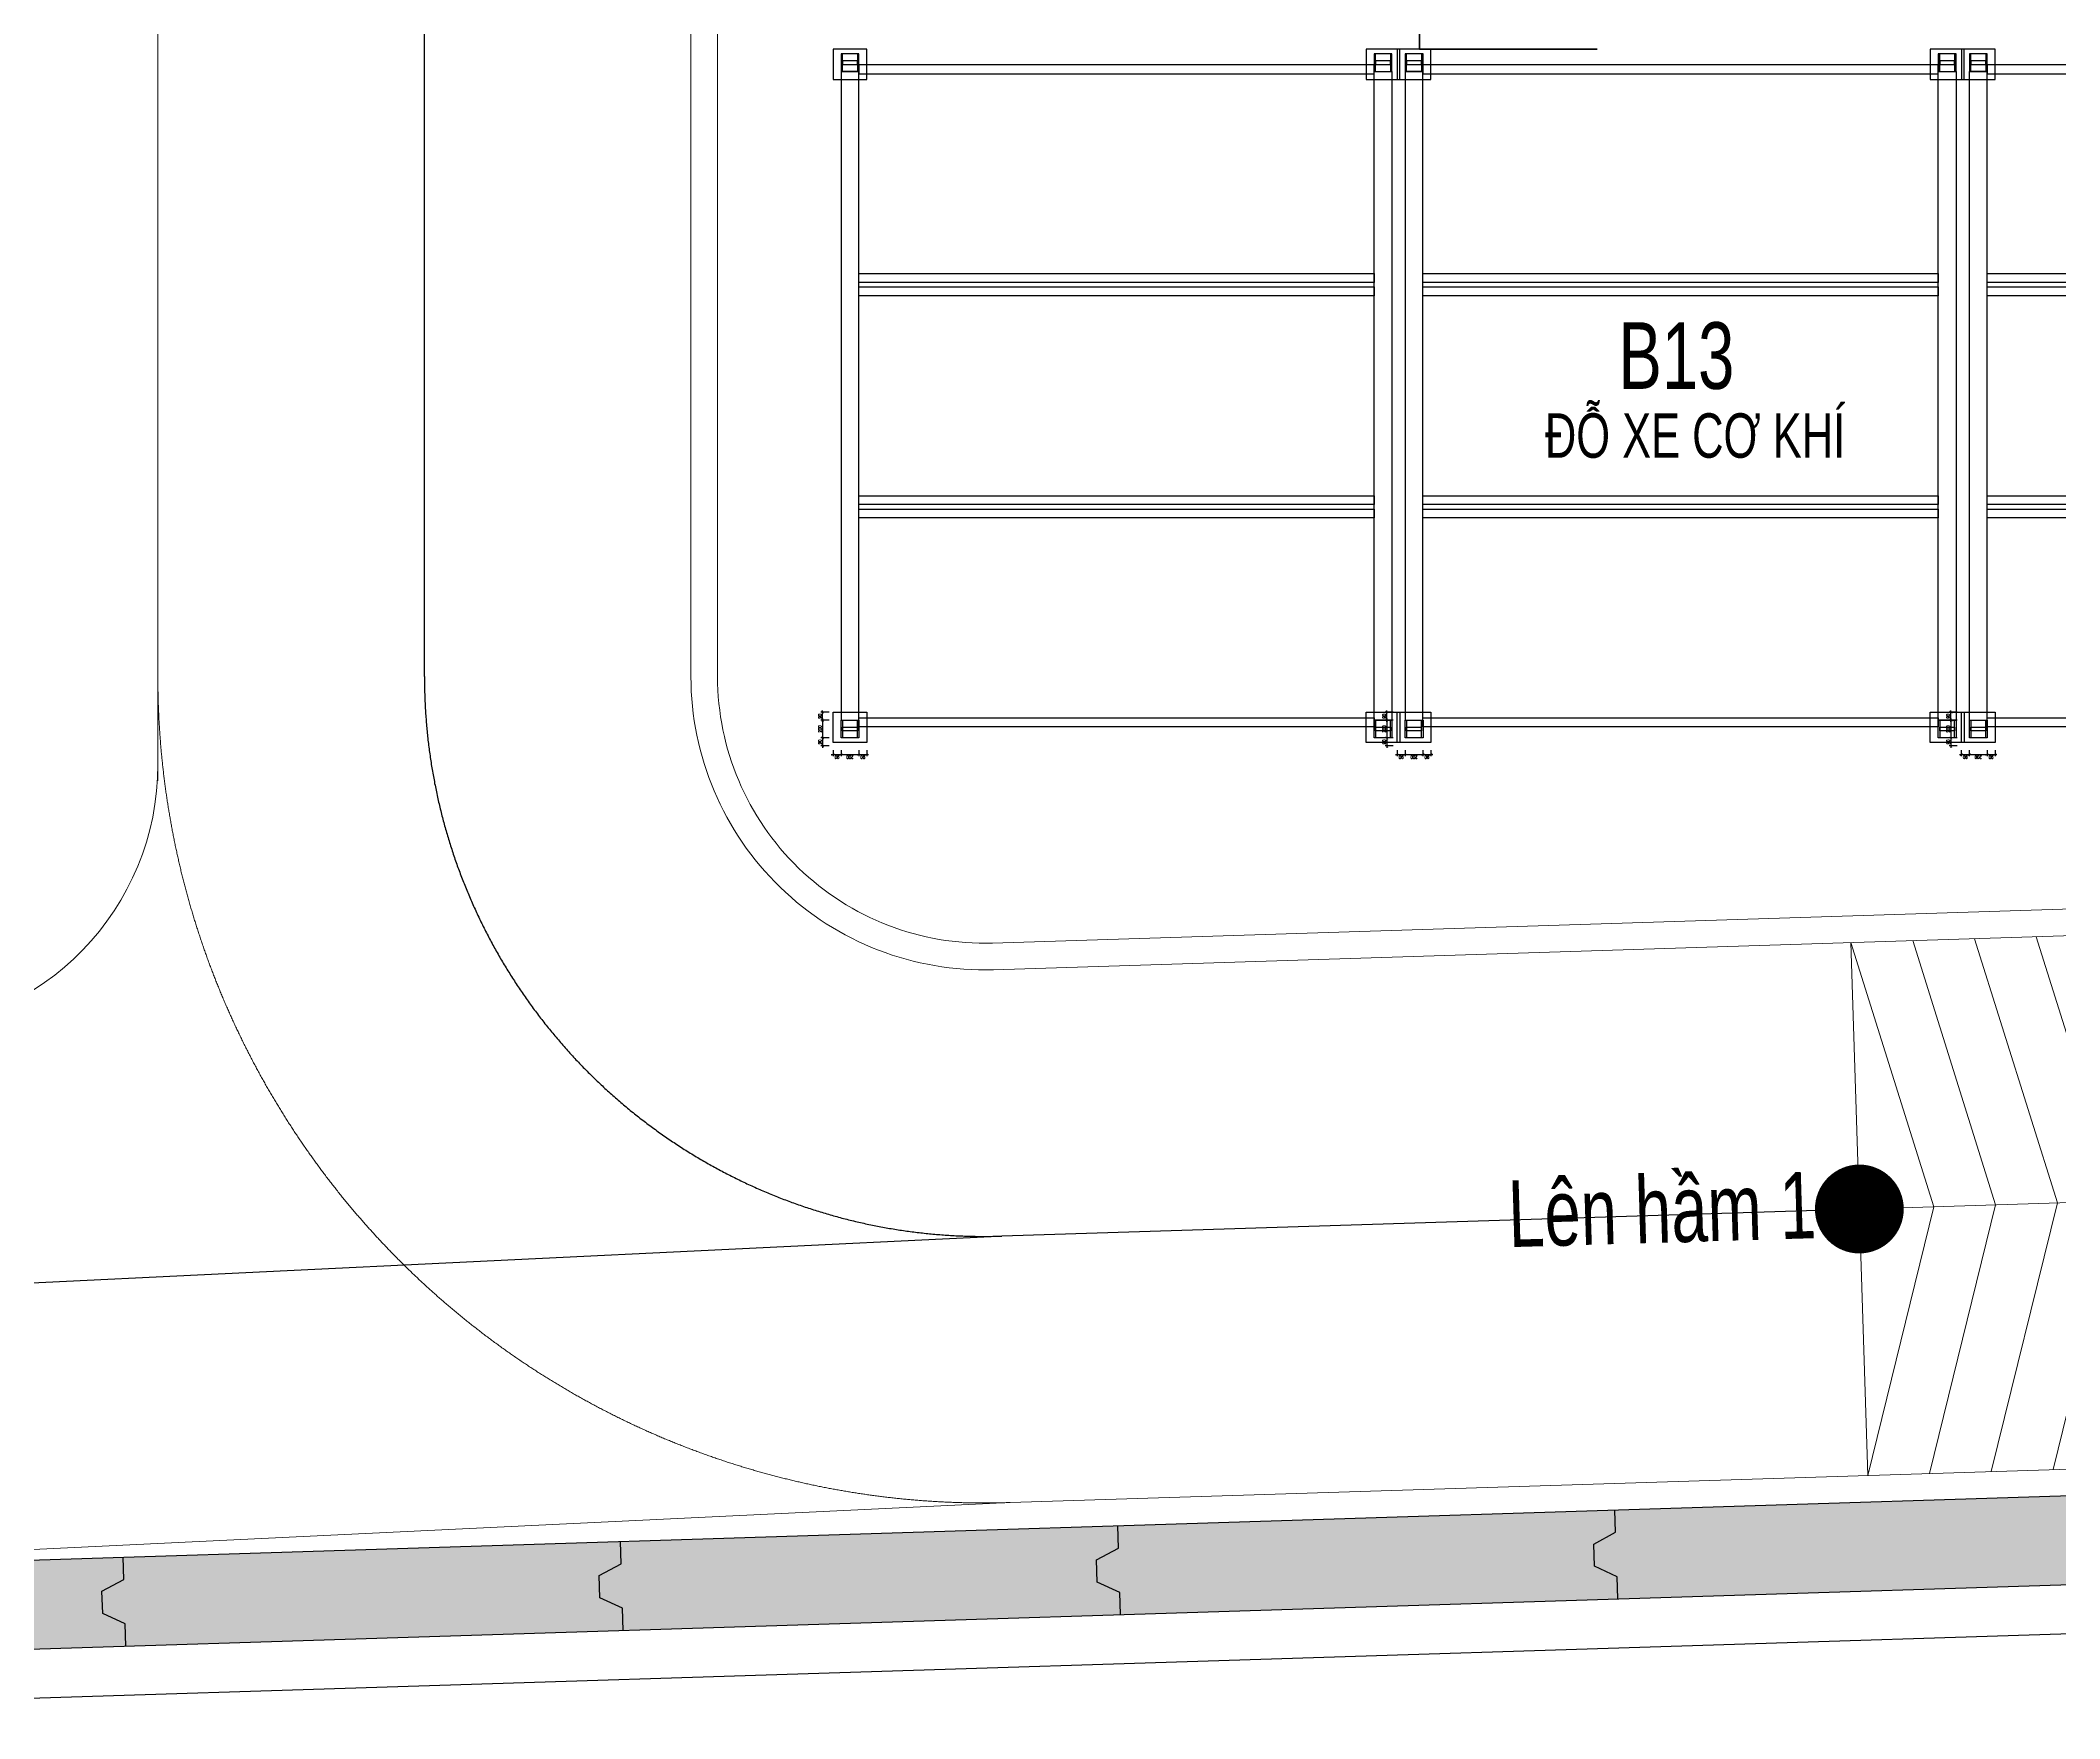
# Model space of a CAD drawing. Header units: millimetres. Extents: x -1534340 to 1713810, y -1348191 to 1114081.
# Drawn here: x 1032910 to 1055639, y -6604 to 12283 of the extents above; entities that cross this region are included whole.
import ezdxf
from ezdxf.enums import TextEntityAlignment as Align

# ---------------------------------------------------------------- set-up
doc = ezdxf.new("R2010")
doc.units = ezdxf.units.MM
doc.header["$LTSCALE"] = 100
doc.header["$PDMODE"] = 32
doc.header["$PDSIZE"] = 2.5
for name, pattern in [('DASHDOT2', [0.5, 0.25, -0.125, 0, -0.125]), ('HIDDEN', [0.375, 0.25, -0.125]), ('Xref_ST_MBDV Cot vach 30.7.2022$0$DASHDOT', [1, 0.5, -0.25, 0, -0.25])]:
    doc.linetypes.add(name, pattern=pattern)
for name, color, linetype in [('2', 2, 'Continuous'), ('A-FLOR-STRS', 16, 'Continuous'), ('ccu12-Manh', 8, 'Continuous'), ('KT-Kich thuoc', 9, 'Continuous'), ('xe cơ khí', 251, 'Continuous'), ('Xref_ST_MBDV Cot vach 30.7.2022$0$KT-Text', 7, 'Continuous'), ('Xref_ST_MBDV Cot vach 30.7.2022$0$Xref_ST_MBDV Cot vach 30.7.2022|Xref_ST_MBDV Cot vach 30.7.2022|Xref_ST_MBDV Cot vach 30.7.2022|Xref_ST_MBDV Cot vach 30.7.2022|A-CORE-OTLN', 2, 'Continuous'), ('Xref_ST_MBDV Cot vach 30.7.2022$0$Xref_ST_MBDV Cot vach 30.7.2022|Xref_ST_MBDV Cot vach 30.7.2022|Xref_ST_MBDV Cot vach 30.7.2022|Xref_ST_MBDV Cot vach 30.7.2022|A-WALL-PATT', 251, 'Continuous'), ('Xref_ST_MBDV Cot vach 30.7.2022$0$Xref_ST_MBDV Cot vach 30.7.2022|Xref_ST_MBDV Cot vach 30.7.2022|Xref_ST_MBDV Cot vach 30.7.2022|Xref_ST_MBDV Cot vach 30.7.2022|ccu12-Thay', 7, 'Continuous'), ('Xref_ST_MBDV Cot vach 30.7.2022$0$Xref_ST_MBDV Cot vach 30.7.2022|Xref_ST_MBDV Cot vach 30.7.2022|Xref_ST_MBDV Cot vach 30.7.2022|Xref_ST_MBDV Cot vach 30.7.2022|Site_plot line', 1, 'Xref_ST_MBDV Cot vach 30.7.2022$0$DASHDOT')]:
    doc.layers.add(name, color=color, linetype=linetype)
for name, color, linetype, lineweight in [('GT NEW', 1, 'Continuous', 13), ('KT-GIAO THONG HAM', 42, 'Continuous', 13), ('KT-Net cat', 1, 'Continuous', 40), ('KT-Net manh', 251, 'Continuous', 13), ('KT-Net thay', 7, 'Continuous', 15), ('KT-Vat lieu', 250, 'Continuous', 9)]:
    doc.layers.add(name, color=color, linetype=linetype, lineweight=lineweight)
doc.styles.add('00 Text ccu dim', font='vnsimli.shx', dxfattribs={"width": 0.7})
doc.styles.add('Xref_ST_MBDV Cot vach 30.7.2022$0$Arial', font='arial.ttf', dxfattribs={"width": 0.7})
doc.dimstyles.new('00A1CCU_1-300', dxfattribs={"dimscale": 300, "dimtxt": 3.5, "dimasz": 1.5, "dimexe": 1, "dimexo": 0, "dimgap": 0.6, "dimtad": 1, "dimdec": 0, "dimzin": 0, "dimdsep": 46, "dimtxsty": '00 Text ccu dim', "dimblk1": 'ARCHTICK', "dimblk2": 'ARCHTICK', "dimsah": 1, "dimcen": 2, "dimdle": 1, "dimclrd": 256, "dimclre": 256, "dimclrt": 31, "dimadec": 0, "dimazin": 0, "dimtfac": 1, "dimtdec": 0, "dimtix": 1, "dimtmove": 2, "dimatfit": 3, "dimldrblk": 'OPEN90', "dimfxl": 1, "dimtvp": 0.833333, "dimtolj": 1, "dimtzin": 0, "dimarcsym": 0})

# ---------------------------------------------------------------- blocks, each defined once
blk = doc.blocks.new('Xref_ST_MBDV Cot vach 30.7.2022$0$Tuong Vay01-flat-1')
at = {"layer": 'Xref_ST_MBDV Cot vach 30.7.2022$0$Xref_ST_MBDV Cot vach 30.7.2022|Xref_ST_MBDV Cot vach 30.7.2022|Xref_ST_MBDV Cot vach 30.7.2022|Xref_ST_MBDV Cot vach 30.7.2022|A-WALL-PATT'}
h = blk.add_hatch(dxfattribs=at)
h.set_pattern_fill('ACET-2D-VATLIEU04', color=256, scale=50, pattern_type=2)
h.set_pattern_definition([(50, (-11139561.84, -1407213.45), (-225.902474, 189.5546825), [37.5, -412.5]), (355, (-11139561.84, -1407213.45), (32.127212, 367.215716), [30, -330]), (100.4514, (-11139531.95, -1407216.06), (-341.231527, -62.944187), [31.870095, -350.571056]), (46.1842, (-11139561.84, -1407113.45), (-319.180497, 306.252097), [56.25, -618.75]), (96.6356, (-11139517.37, -1407120.34), (-516.995922, -60.144022), [47.805144, -525.8565]), (351.1842, (-11139561.84, -1407113.45), (84.740774, 546.39543), [45, -495]), (21, (-11139511.84, -1407138.45), (-105.680822, 275.3079534), [37.5, -412.5]), (326, (-11139511.84, -1407138.45), (206.128805, 305.59852), [30, -330]), (71.4514, (-11139486.97, -1407155.22), (-328.963765, 110.380101), [31.870095, -350.571056]), (37.5, (-11139561.84, -1407213.45), (-78.1345294, 101.8269012), [0, -326, 0, -335, 0, -331.25]), (7.5, (-11139561.84, -1407213.45), (-23.2793464, 176.824191), [0, -191, 0, -318.5, 0, -126.25]), (327.5, (-11139673.34, -1407213.45), (71.9444175, 112.9301145), [0, -125, 0, -390, 0, -517.5000003]), (317.5, (-11139723.34, -1407213.45), (158.0205496, 172.449169), [0, -162.5, 0, -259, 0, -367.5]), (45, (-11139561.84, -1407213.45), (-150.260191, 150.260191), []), (45, (-11139561.84, -1407152.2), (-150.260191, 150.260191), [])])
h.paths.add_polyline_path([(-82665, -118500), (-81837, -121132), (-80903, -123728), (-79863, -126284), (-78720, -128795), (-77475, -131258), (-76131, -133667), (-74689, -136020), (-73153, -138312), (-71525, -140539), (-69807, -142699), (-68002, -144786), (-66114, -146798), (-64145, -148731), (-62100, -150582), (-59980, -152349), (-57790, -154027), (-55533, -155614), (-53213, -157109), (-50835, -158507), (-48401, -159807), (-45916, -161007), (-43385, -162104), (-40811, -163097), (-38198, -163985), (-35551, -164765), (-32875, -165436), (-30174, -165998), (-27451, -166448), (-24702, -166789), (-4397, -168938), (36420, -167648), (41836, -160719), (12445, -24368), (8473, -9249), (-4719, -5521), (-10557, -9947), (-34021, -27848), (-39777, -32009), (-41249, -35294), (-45787, -38574), (-49368, -38942), (-57644, -44924), (-59845, -46601), (-61969, -48362), (-64020, -50208), (-65993, -52137), (-67887, -54144), (-69696, -56226), (-71420, -58381), (-73054, -60604), (-74596, -62892), (-76043, -65242), (-77394, -67648), (-78645, -70107), (-79794, -72615), (-80841, -75168), (-81782, -77762), (-82617, -80392), (-83343, -83054), (-83961, -85743), (-84468, -88455), (-84865, -91186), (-85149, -93930), (-85321, -96684), (-85381, -99530), (-85329, -102201), (-85163, -104955), (-84886, -107701), (-84496, -110432), (-83996, -113146), (-83385, -115836)], flags=16)
h.paths.add_polyline_path([(-83625, -118781), (-82785, -121452), (-81837, -124086), (-80781, -126680), (-79621, -129228), (-78358, -131727), (-76994, -134172), (-75531, -136560), (-73973, -138886), (-72320, -141146), (-70577, -143337), (-68746, -145455), (-66829, -147497), (-64832, -149459), (-62755, -151337), (-60604, -153130), (-58382, -154833), (-56092, -156444), (-53738, -157960), (-51324, -159379), (-48854, -160699), (-46333, -161916), (-43764, -163030), (-41151, -164038), (-38500, -164938), (-35814, -165730), (-33098, -166411), (-30357, -166981), (-27595, -167438), (-24816, -167783), (-4434, -169940), (36920, -168633), (42913, -160966), (13418, -24135), (9295, -8442), (-4926, -4424), (-11163, -9151), (-34617, -27045), (-40580, -31355), (-42052, -34640), (-46156, -37607), (-49737, -37975), (-58240, -44121), (-60467, -45819), (-62623, -47605), (-64704, -49479), (-66707, -51435), (-68628, -53472), (-70465, -55586), (-72214, -57772), (-73872, -60029), (-75437, -62350), (-76905, -64734), (-78276, -67176), (-79545, -69672), (-80712, -72217), (-81774, -74808), (-82729, -77440), (-83576, -80109), (-84314, -82810), (-84940, -85539), (-85455, -88291), (-85857, -91062), (-86146, -93847), (-86321, -96642), (-86382, -99529), (-86328, -102241), (-86160, -105036), (-85879, -107821), (-85484, -110593), (-84976, -113347), (-84356, -116078)])
at = {"layer": 'Xref_ST_MBDV Cot vach 30.7.2022$0$Xref_ST_MBDV Cot vach 30.7.2022|Xref_ST_MBDV Cot vach 30.7.2022|Xref_ST_MBDV Cot vach 30.7.2022|Xref_ST_MBDV Cot vach 30.7.2022|A-CORE-OTLN', "color": 6}
for points in [[(-24816, -167783), (-4434, -169940), (36920, -168633), (42913, -160966), (13418, -24135)], [(-24702, -166789), (-4397, -168938), (36420, -167648), (41836, -160719), (12445, -24368)]]:
    blk.add_lwpolyline(points, dxfattribs=at)
at = {"layer": 'Xref_ST_MBDV Cot vach 30.7.2022$0$Xref_ST_MBDV Cot vach 30.7.2022|Xref_ST_MBDV Cot vach 30.7.2022|Xref_ST_MBDV Cot vach 30.7.2022|Xref_ST_MBDV Cot vach 30.7.2022|ccu12-Thay', "ltscale": 10}
for points in [[(20754, -169144), (20746, -168894), (20492, -168777), (20484, -168527), (20730, -168394), (20722, -168144)], [(15156, -169321), (15149, -169071), (14895, -168954), (14887, -168704), (15133, -168571), (15125, -168321)], [(9559, -169498), (9551, -169248), (9297, -169131), (9289, -168881), (9536, -168748), (9528, -168498)], [(3962, -169675), (3954, -169425), (3700, -169308), (3692, -169058), (3938, -168925), (3930, -168675)]]:
    blk.add_lwpolyline(points, dxfattribs=at)
at = {"layer": 'Xref_ST_MBDV Cot vach 30.7.2022$0$Xref_ST_MBDV Cot vach 30.7.2022|Xref_ST_MBDV Cot vach 30.7.2022|Xref_ST_MBDV Cot vach 30.7.2022|Xref_ST_MBDV Cot vach 30.7.2022|Site_plot line', "ltscale": 5000}
blk.add_line((-4454, -170491), (37194, -169175), dxfattribs=at)
blk = doc.blocks.new('_ARCHTICK')
at = {"color": 0, "linetype": 'ByBlock', "const_width": 0.15}
blk.add_lwpolyline([(-0.5, -0.5), (0.5, 0.5)], dxfattribs=at)
blk = doc.blocks.new('*D310')
at = {"layer": 'Defpoints', "color": 0, "transparency": 16777216}
for p in [(-1060606, -1174522), (-1060606, -1174594), (-1060516, -1174594)]:
    blk.add_point(p, dxfattribs=at)
at = {"layer": 'xe cơ khí', "lineweight": -2, "transparency": 16777216}
for p, q in [((-1060496, -1174522), (-1060626, -1174522)), ((-1060606, -1174594), (-1060606, -1174502)), ((-1060516, -1174594), (-1060516, -1174502))]:
    blk.add_line(p, q, dxfattribs=at)
at = {"layer": 'xe cơ khí', "lineweight": -2, "transparency": 16777216, "xscale": 30, "yscale": 30, "zscale": 30, "rotation": 180}
blk.add_blockref('_ARCHTICK', (-1060606, -1174522), dxfattribs=at)
at = {"layer": 'xe cơ khí', "lineweight": -2, "transparency": 16777216, "xscale": 30, "yscale": 30, "zscale": 30}
blk.add_blockref('_ARCHTICK', (-1060516, -1174522), dxfattribs=at)
at = {"layer": 'xe cơ khí', "color": 31, "transparency": 16777216, "insert": (-1060561, -1174492), "char_height": 36, "attachment_point": 5, "style": '00 Text ccu dim'}
blk.add_mtext('\\A1;90', dxfattribs=at)
blk = doc.blocks.new('_Open90')
at = {"color": 0, "linetype": 'ByBlock', "lineweight": -2}
for p, q in [((0, 0), (-1, 0)), ((-0.5, 0.5), (0, 0)), ((0, 0), (-0.5, -0.5))]:
    blk.add_line(p, q, dxfattribs=at)
blk = doc.blocks.new('*D311')
at = {"layer": 'Defpoints', "color": 0, "transparency": 16777216}
for p in [(-1060516, -1174522), (-1060516, -1174594), (-1060316, -1174594)]:
    blk.add_point(p, dxfattribs=at)
at = {"layer": 'xe cơ khí', "lineweight": -2, "transparency": 16777216}
for p, q in [((-1060296, -1174522), (-1060536, -1174522)), ((-1060516, -1174594), (-1060516, -1174502)), ((-1060316, -1174594), (-1060316, -1174502))]:
    blk.add_line(p, q, dxfattribs=at)
at = {"layer": 'xe cơ khí', "lineweight": -2, "transparency": 16777216, "xscale": 30, "yscale": 30, "zscale": 30, "rotation": 180}
blk.add_blockref('_ARCHTICK', (-1060516, -1174522), dxfattribs=at)
at = {"layer": 'xe cơ khí', "lineweight": -2, "transparency": 16777216, "xscale": 30, "yscale": 30, "zscale": 30}
blk.add_blockref('_ARCHTICK', (-1060316, -1174522), dxfattribs=at)
at = {"layer": 'xe cơ khí', "color": 31, "transparency": 16777216, "insert": (-1060416, -1174492), "char_height": 36, "attachment_point": 5, "style": '00 Text ccu dim'}
blk.add_mtext('\\A1;200', dxfattribs=at)
blk = doc.blocks.new('*D312')
at = {"layer": 'Defpoints', "color": 0, "transparency": 16777216}
for p in [(-1060316, -1174594), (-1060226, -1174522), (-1060226, -1174594)]:
    blk.add_point(p, dxfattribs=at)
at = {"layer": 'xe cơ khí', "lineweight": -2, "transparency": 16777216}
for p, q in [((-1060336, -1174522), (-1060206, -1174522)), ((-1060316, -1174594), (-1060316, -1174502)), ((-1060226, -1174594), (-1060226, -1174502))]:
    blk.add_line(p, q, dxfattribs=at)
at = {"layer": 'xe cơ khí', "lineweight": -2, "transparency": 16777216, "xscale": 30, "yscale": 30, "zscale": 30, "rotation": 180}
blk.add_blockref('_ARCHTICK', (-1060316, -1174522), dxfattribs=at)
at = {"layer": 'xe cơ khí', "lineweight": -2, "transparency": 16777216, "xscale": 30, "yscale": 30, "zscale": 30}
blk.add_blockref('_ARCHTICK', (-1060226, -1174522), dxfattribs=at)
at = {"layer": 'xe cơ khí', "color": 31, "transparency": 16777216, "insert": (-1060271, -1174492), "char_height": 36, "attachment_point": 5, "style": '00 Text ccu dim'}
blk.add_mtext('\\A1;90', dxfattribs=at)
blk = doc.blocks.new('*D313')
at = {"layer": 'Defpoints', "color": 0, "transparency": 16777216}
for p in [(-1060703, -1174729), (-1060653, -1174639), (-1060653, -1174729)]:
    blk.add_point(p, dxfattribs=at)
at = {"layer": 'xe cơ khí', "lineweight": -2, "transparency": 16777216}
for p, q in [((-1060703, -1174619), (-1060703, -1174749)), ((-1060653, -1174639), (-1060723, -1174639)), ((-1060653, -1174729), (-1060723, -1174729))]:
    blk.add_line(p, q, dxfattribs=at)
at = {"layer": 'xe cơ khí', "lineweight": -2, "transparency": 16777216, "xscale": 30, "yscale": 30, "zscale": 30}
for p, rotation in [((-1060703, -1174639), 90), ((-1060703, -1174729), 270)]:
    blk.add_blockref('_ARCHTICK', p, dxfattribs=dict(at, rotation=rotation))
at = {"layer": 'xe cơ khí', "color": 31, "transparency": 16777216, "insert": (-1060733, -1174684), "char_height": 36, "attachment_point": 5, "rotation": 90, "style": '00 Text ccu dim'}
blk.add_mtext('\\A1;90', dxfattribs=at)
blk = doc.blocks.new('*D314')
at = {"layer": 'Defpoints', "color": 0, "transparency": 16777216}
for p in [(-1060653, -1174729), (-1060703, -1174929), (-1060653, -1174929)]:
    blk.add_point(p, dxfattribs=at)
at = {"layer": 'xe cơ khí', "lineweight": -2, "transparency": 16777216}
for p, q in [((-1060653, -1174729), (-1060723, -1174729)), ((-1060703, -1174709), (-1060703, -1174949)), ((-1060653, -1174929), (-1060723, -1174929))]:
    blk.add_line(p, q, dxfattribs=at)
at = {"layer": 'xe cơ khí', "lineweight": -2, "transparency": 16777216, "xscale": 30, "yscale": 30, "zscale": 30}
for p, rotation in [((-1060703, -1174729), 90), ((-1060703, -1174929), 270)]:
    blk.add_blockref('_ARCHTICK', p, dxfattribs=dict(at, rotation=rotation))
at = {"layer": 'xe cơ khí', "color": 31, "transparency": 16777216, "insert": (-1060733, -1174829), "char_height": 36, "attachment_point": 5, "rotation": 90, "style": '00 Text ccu dim'}
blk.add_mtext('\\A1;200', dxfattribs=at)
blk = doc.blocks.new('*D315')
at = {"layer": 'Defpoints', "color": 0, "transparency": 16777216}
for p in [(-1060703, -1175019), (-1060653, -1174929), (-1060653, -1175019)]:
    blk.add_point(p, dxfattribs=at)
at = {"layer": 'xe cơ khí', "lineweight": -2, "transparency": 16777216}
for p, q in [((-1060653, -1174929), (-1060723, -1174929)), ((-1060653, -1175019), (-1060723, -1175019)), ((-1060703, -1174909), (-1060703, -1175039))]:
    blk.add_line(p, q, dxfattribs=at)
at = {"layer": 'xe cơ khí', "lineweight": -2, "transparency": 16777216, "xscale": 30, "yscale": 30, "zscale": 30}
for p, rotation in [((-1060703, -1174929), 90), ((-1060703, -1175019), 270)]:
    blk.add_blockref('_ARCHTICK', p, dxfattribs=dict(at, rotation=rotation))
at = {"layer": 'xe cơ khí', "color": 31, "transparency": 16777216, "insert": (-1060733, -1174974), "char_height": 36, "attachment_point": 5, "rotation": 90, "style": '00 Text ccu dim'}
blk.add_mtext('\\A1;90', dxfattribs=at)
blk = doc.blocks.new('cot')
at = {"layer": 'xe cơ khí'}
for points in [[(11052751, 1251358), (11053091, 1251358), (11053091, 1250978), (11052751, 1250978)], [(11052801, 1251268), (11053001, 1251268), (11053001, 1251252), (11052801, 1251252)], [(11052801, 1251268), (11053001, 1251268), (11053001, 1251068), (11052801, 1251068)], [(11052921, 1251252), (11052921, 1251084), (11052881, 1251084), (11052881, 1251252)], [(11052801, 1251084), (11053001, 1251084), (11053001, 1251068), (11052801, 1251068)]]:
    blk.add_lwpolyline(points, close=True, dxfattribs=at)
blk = doc.blocks.new('*U2189')
at = {"layer": 'KT-Net manh', "linetype": 'HIDDEN', "ltscale": 3000}
blk.add_lwpolyline([(0, 3000), (839, 0), (0, -3000)], dxfattribs=at)
blk = doc.blocks.new('*U2190')
at = {"layer": 'KT-Kich thuoc', "color": 0, "linetype": 'ByBlock', "lineweight": -2, "transparency": 16777216}
for p, rotation in [((1320708, 36069), 102.1642570564201), ((1320855, 35389), 102.1642570564201), ((1321001, 34709), 102.1642570564201), ((1321148, 34029), 102.1642570564201), ((1321294, 33350), 102.1642570564201), ((1321441, 32670), 102.1642570564201), ((1321587, 31990), 102.1642570564201), ((1321734, 31310), 102.1642570564201), ((1321881, 30631), 102.1642570564201), ((1322027, 29951), 102.1642570564201), ((1322174, 29271), 102.1642570564201), ((1322320, 28591), 102.1642570564201), ((1322460, 27910), 99.66167201595681), ((1322544, 27220), 94.20381459693635), ((1322562, 26525), 88.74595717791593), ((1322513, 25832), 83.28809975889547), ((1322399, 25146), 77.83024233987507), ((1322221, 24474), 72.37238492085466), ((1321979, 23823), 66.9145275018342), ((1321676, 23197), 61.45667008281372), ((1321315, 22603), 55.99881266379339), ((1320900, 22046), 50.54095524477307), ((1320433, 21531), 45.08309782575272), ((1319919, 21062), 39.62524040673232), ((1319363, 20645), 34.16738298771192), ((1318770, 20282), 28.70952556869153), ((1318145, 19978), 23.25166814967114), ((1317494, 19734), 17.7938107306507), ((1316138, 19438), 6.878095892609918), ((1316823, 19554), 12.33595331163034), ((1311274, 19255), 1.810256357590802), ((1311969, 19277), 1.810256357590802), ((1312664, 19299), 1.810256357590802), ((1313359, 19321), 1.810256357590802), ((1314054, 19343), 1.810256357590802), ((1314749, 19365), 1.810256357590802), ((1315444, 19387), 1.810256357590802), ((1308494, 19167), 1.810256357590802), ((1309189, 19189), 1.810256357590802), ((1309884, 19211), 1.810256357590802), ((1310579, 19233), 1.810256357590802)]:
    blk.add_blockref('*U2189', p, dxfattribs=dict(at, rotation=rotation))
blk = doc.blocks.new('hhhh')
at = {"layer": 'xe cơ khí'}
for points in [[(-1053016, -1174729.3), (-1060316, -1174729.3), (-1060316, -1174929.3), (-1053016, -1174929.3)], [(-1060391, -1174929.3), (-1060291, -1174929.3), (-1060291, -1180729.3), (-1060391, -1180729.3)], [(-1058041, -1174929.3), (-1057941, -1174929.3), (-1057941, -1180729.3), (-1058041, -1180729.3)], [(-1057891, -1174929.3), (-1057791, -1174929.3), (-1057791, -1180729.3), (-1057891, -1180729.3)], [(-1055541, -1174929.3), (-1055441, -1174929.3), (-1055441, -1180729.3), (-1055541, -1180729.3)], [(-1055391, -1174929.3), (-1055291, -1174929.3), (-1055291, -1180729.3), (-1055391, -1180729.3)], [(-1052941, -1174929.3), (-1053041, -1174929.3), (-1053041, -1180729.3), (-1052941, -1180729.3)], [(-1060316, -1180729.3), (-1053016, -1180729.3), (-1053016, -1180929.3), (-1060316, -1180929.3)]]:
    blk.add_lwpolyline(points, close=True, dxfattribs=at)
for p in [(-12113317.4, -2425997.7), (-12113317.4, -2431997.7)]:
    blk.add_blockref('cot', p, dxfattribs=at)
at = {"layer": 'xe cơ khí', "xscale": -1}
for p in [(9999985.3, -2425997.7), (9999985.3, -2431997.7)]:
    blk.add_blockref('cot', p, dxfattribs=at)
at = {"layer": 'xe cơ khí'}
for base, p1, p2, picture, middle in [((-1060703.4, -1174729.3), (-1060653.1, -1174639.3), (-1060653.1, -1174729.3), '*D313', (-1060733.4, -1174684.3)), ((-1060703.4, -1174929.3), (-1060653.1, -1174729.3), (-1060653.1, -1174929.3), '*D314', (-1060733.4, -1174829.3)), ((-1060703.4, -1175019.3), (-1060653.1, -1174929.3), (-1060653.1, -1175019.3), '*D315', (-1060733.4, -1174974.3))]:
    dim = blk.add_linear_dim(base=base, p1=p1, p2=p2, angle=90, dimstyle='00A1CCU_1-300', override={"dimscale": 20, "dimtxt": 1.8}, dxfattribs=at)
    dim.commit()
    dim.dimension.update_dxf_attribs({"geometry": picture, "text_midpoint": middle})
for base, p1, p2, picture, middle in [((-1060606, -1174522.4), (-1060516, -1174594.3), (-1060606, -1174594.3), '*D310', (-1060561, -1174492.4)), ((-1060516, -1174522.4), (-1060316, -1174594.3), (-1060516, -1174594.3), '*D311', (-1060416, -1174492.4)), ((-1060226, -1174522.4), (-1060316, -1174594.3), (-1060226, -1174594.3), '*D312', (-1060271, -1174492.4))]:
    dim = blk.add_linear_dim(base=base, p1=p1, p2=p2, dimstyle='00A1CCU_1-300', override={"dimscale": 20, "dimtxt": 1.8}, dxfattribs=at)
    dim.commit()
    dim.dimension.update_dxf_attribs({"geometry": picture, "text_midpoint": middle})
blk = doc.blocks.new('123213')
at = {"layer": 'A-FLOR-STRS', "linetype": 'DASHDOT2', "ltscale": 3000}
for p, q in [((1292341.8, 25159.2), (1292341.8, 39267.5)), ((1308494, 19167.4), (1298840.9, 18862.3)), ((1280734.9, 17989.9), (1298718.7, 18859.7))]:
    blk.add_line(p, q, dxfattribs=at)
blk.add_arc((1298641.8, 25159.2), 6300, 180, 271.81026, dxfattribs=at)
at = {"layer": 'GT NEW', "color": 31}
for p, q in [((1308399.2, 22165.9), (1308588.7, 16168.9)), ((1315588.7, 16390.2), (1298935.6, 15863.8)), ((1280623.8, 14984.9), (1298935.6, 15863.8))]:
    blk.add_line(p, q, dxfattribs=at)
blk.add_lwpolyline([(1315783.2, 41819.1, -0.0799482), (1316475.9, 40042.8), (1319173.6, 27527.9, -0.4681895), (1315389.7, 22687), (1298736.6, 22160.7, -0.4234981), (1295641.8, 25159.2), (1295641.8, 39267.5, -0.259869), (1297064, 41819.1)], format="xyb", dxfattribs=at)
at = {"layer": 'KT-GIAO THONG HAM'}
blk.add_line((1289341.8, 23985.8), (1289341.8, 39267.5), dxfattribs=at)
blk.add_lwpolyline([(1317794.2, 35350.6), (1319466.8, 27591.1, -0.4681895), (1315399.2, 22387.2), (1298746.1, 21860.8, -0.4234981), (1295341.8, 25159.2), (1295341.8, 39267.5, -0.2679492), (1296991.8, 42125.4, -0.2679492)], format="xyb", dxfattribs=at)
blk.add_arc((1286341.8, 24170.1), 3000, 271.81026, 0, dxfattribs=at)
at = {"layer": 'KT-Net cat'}
for p in [(1303541.8, 33156.3), (1305541.8, 32219.1)]:
    blk.add_line(p, (1303541.8, 32219.1), dxfattribs=at)
at = {"layer": 'KT-Net thay'}
blk.add_lwpolyline([(1308494, 19167.4), (1315494, 19388.7, 0.4681895), (1322399.5, 28223.2), (1320658.3, 36300.9)], format="xyb", dxfattribs=at)
at = {"layer": 'KT-Net thay', "const_width": 499.9}
blk.add_lwpolyline([(1308243.9, 19167.4, 1), (1308744, 19167.4, 1)], format="xyb", close=True, dxfattribs=at)
at = {"layer": 'KT-Vat lieu', "linetype": 'HIDDEN', "ltscale": 2000}
blk.add_arc((1298641.8, 25159.2), 9300, 180, 271.81026, dxfattribs=at)
blk.add_blockref('Xref_ST_MBDV Cot vach 30.7.2022$0$Tuong Vay01-flat-1', (1285020.6, 183923.2))
at = {"layer": '2', "rotation": 89.9999999999984}
for p in [(122302.6, 1084985.1), (128652.6, 1084985.1), (135002.6, 1084985.1)]:
    blk.add_blockref('hhhh', p, dxfattribs=at)
at = {"layer": 'KT-Kich thuoc'}
blk.add_blockref('*U2190', (0, 0), dxfattribs=at)
at = {"layer": 'Xref_ST_MBDV Cot vach 30.7.2022$0$KT-Text', "style": 'Xref_ST_MBDV Cot vach 30.7.2022$0$Arial', "width": 0.7}
blk.add_text('B13', height=750, dxfattribs=at).set_placement((1305782.1, 28772), align=Align.MIDDLE_LEFT)
blk.add_text('ĐỖ XE CƠ KHÍ ', height=500, dxfattribs=at).set_placement((1306712.5, 27622), align=Align.CENTER)
blk.add_text('Lên hầm 1', height=750, rotation=1.68924, dxfattribs=at).set_placement((1304540.6, 19112.6), align=Align.MIDDLE_LEFT)

msp = doc.modelspace()

# ---------------------------------------------------------------- block references
at = {"layer": 'ccu12-Manh'}
msp.add_blockref('123213', (-255109.6, -20035.9), dxfattribs=at)

doc.saveas('drawing.dxf')
